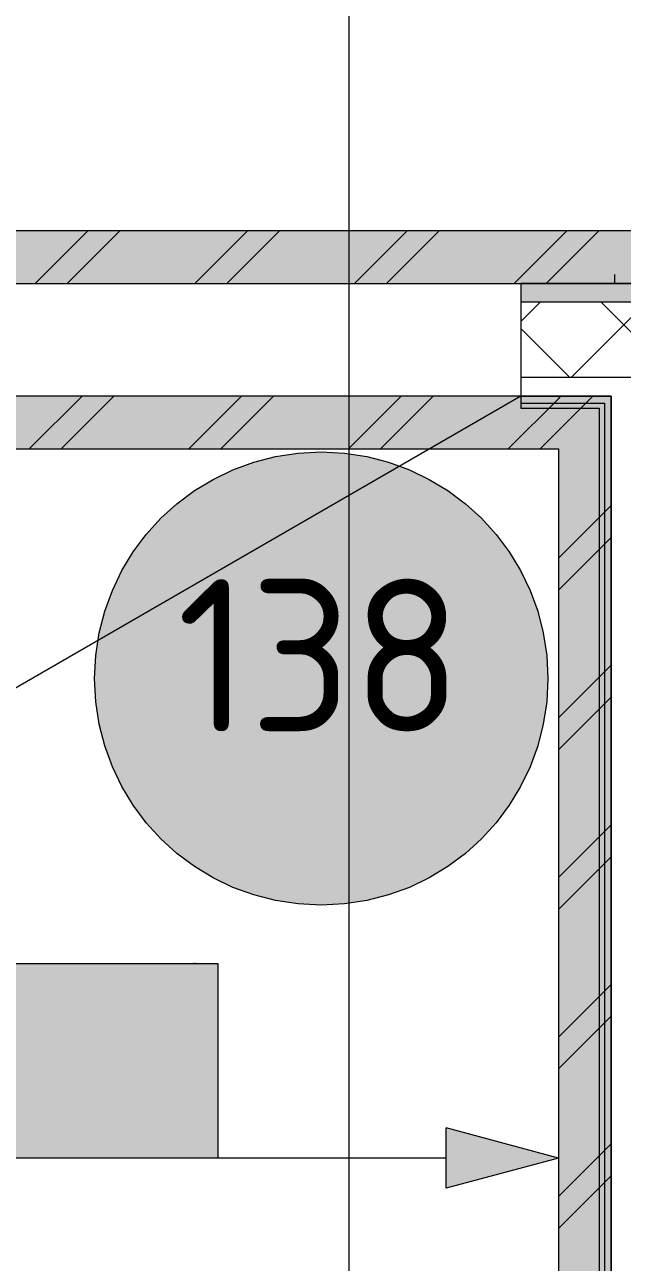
# Model space of a CAD drawing. Header units: millimetres. Extents: x -546 to 1681, y -650 to 1730.
# Drawn here: x 787.86 to 795.8, y 670.03 to 686.48 of the extents above; entities that cross this region are included whole.
import ezdxf

# ---------------------------------------------------------------- set-up
doc = ezdxf.new("R2010")
doc.units = ezdxf.units.MM

msp = doc.modelspace()

# ---------------------------------------------------------------- hatches: boundary and pattern name
at = {"true_color": 0xffffff}
h = msp.add_hatch(color=7, dxfattribs=at)
h.dxf.hatch_style = 2
h.paths.add_polyline_path([(830.807, 683.739), (830.807, 683.039), (778.707, 683.039), (778.707, 683.739)])
h = msp.add_hatch(color=7)
h.dxf.hatch_style = 2
h.paths.add_polyline_path([(794.457, 683.039), (802.582, 683.039), (802.582, 682.789), (794.457, 682.789)])
h = msp.add_hatch(color=7, dxfattribs=at)
h.dxf.hatch_style = 2
h.paths.add_polyline_path([(780.907, 680.839), (780.907, 681.539), (794.957, 681.539), (794.957, 680.839)])
h = msp.add_hatch(color=7, dxfattribs=at)
h.dxf.hatch_style = 2
h.paths.add_polyline_path([(794.957, 680.839), (794.957, 681.539), (795.657, 681.539)])
h = msp.add_hatch(color=7, dxfattribs=at)
h.dxf.hatch_style = 2
h.paths.add_polyline_path([(794.957, 680.839), (795.657, 681.539), (795.657, 680.839)])
h = msp.add_hatch(color=7, dxfattribs=at)
edge = h.paths.add_edge_path()
edge.add_arc((791.803, 677.787), 3.012, 0, 360)
h = msp.add_hatch(color=7, dxfattribs=at)
h.dxf.hatch_style = 2
h.paths.add_polyline_path([(794.957, 680.839), (795.657, 680.839), (795.657, 659.425), (794.957, 659.437)])
h = msp.add_hatch(color=7, dxfattribs=at)
h.dxf.hatch_style = 2
h.paths.add_polyline_path([(784.775, 674.002), (790.431, 674.002), (790.431, 671.414), (784.775, 671.414)])
at = {"true_color": 0x0077b0}
h = msp.add_hatch(color=144, dxfattribs=at)
h.dxf.hatch_style = 2
h.paths.add_polyline_path([(790.026, 673.676), (789.795, 673.444), (789.724, 673.413), (789.648, 673.439), (789.623, 673.515), (789.651, 673.585), (790.046, 673.98), (790.087, 674.01), (790.128, 674.02), (790.204, 673.995), (790.229, 673.918), (790.229, 672.101), (790.204, 672.026), (790.128, 672.002), (790.052, 672.026), (790.026, 672.101)])
h = msp.add_hatch(color=144, dxfattribs=at)
h.dxf.hatch_style = 2
h.paths.add_polyline_path([(789.117, 672.504), (788.31, 672.504), (788.233, 672.53), (788.208, 672.606), (788.233, 672.682), (788.31, 672.708), (789.117, 672.708), (789.193, 672.682), (789.218, 672.606), (789.193, 672.53)])
h = msp.add_hatch(color=144, dxfattribs=at)
h.dxf.hatch_style = 2
h.paths.add_polyline_path([(794.957, 671.414), (793.464, 671.014), (793.464, 671.814)])

# ---------------------------------------------------------------- linework, layer by layer
at = {"color": 7, "lineweight": 0}
for points in [[(792.173, 197.821), (792.173, 730.152)], [(830.807, 683.739), (778.707, 683.739)], [(788.003, 683.039), (788.703, 683.739)], [(788.428, 683.039), (789.128, 683.739)], [(790.125, 683.039), (790.825, 683.739)], [(790.549, 683.039), (791.249, 683.739)], [(792.246, 683.039), (792.946, 683.739)], [(792.67, 683.039), (793.37, 683.739)], [(794.367, 683.039), (795.067, 683.739)], [(794.792, 683.039), (795.492, 683.739)], [(795.698, 683.159), (795.698, 683.039)], [(778.707, 683.039), (831.507, 683.039)], [(802.582, 683.039), (794.457, 683.039)], [(794.457, 683.039), (794.457, 681.38)], [(802.582, 682.789), (794.457, 682.789)], [(802.582, 681.789), (794.457, 681.789)], [(794.957, 681.539), (780.907, 681.539)], [(794.457, 681.539), (786.403, 676.889)], [(787.925, 680.839), (788.625, 681.539)], [(788.349, 680.839), (789.049, 681.539)], [(790.046, 680.839), (790.746, 681.539)], [(790.47, 680.839), (791.17, 681.539)], [(792.167, 680.839), (792.867, 681.539)], [(792.592, 680.839), (793.292, 681.539)], [(794.289, 680.839), (794.957, 681.507)], [(794.457, 681.539), (795.657, 681.539)], [(794.457, 681.449), (795.567, 681.449)], [(794.957, 681.083), (795.413, 681.539)], [(794.957, 681.507), (794.989, 681.539)], [(795.657, 681.539), (794.957, 681.539)], [(795.567, 681.449), (795.567, 658.817)], [(795.657, 681.539), (795.657, 658.575)], [(795.657, 659.425), (795.657, 681.539)], [(794.457, 681.38), (795.498, 681.38)], [(795.498, 681.38), (795.498, 658.928)], [(794.713, 680.839), (794.957, 681.083)], [(780.907, 680.839), (794.957, 680.839)], [(788.791, 677.787), (788.807, 678.095), (788.852, 678.394), (788.927, 678.683), (789.028, 678.959), (789.155, 679.223), (789.305, 679.471), (789.479, 679.703), (789.673, 679.917), (789.887, 680.111), (790.119, 680.285), (790.367, 680.435), (790.631, 680.562), (790.907, 680.663), (791.196, 680.738), (791.495, 680.783), (791.803, 680.799), (792.111, 680.783), (792.41, 680.738), (792.699, 680.663), (792.975, 680.562), (793.239, 680.435), (793.487, 680.285), (793.719, 680.111), (793.933, 679.917), (794.127, 679.703), (794.301, 679.471), (794.452, 679.223), (794.578, 678.959), (794.68, 678.683), (794.754, 678.394), (794.8, 678.095), (794.815, 677.787)], [(794.957, 680.839), (794.957, 659.437)], [(794.957, 679.386), (795.657, 680.086)], [(794.957, 678.962), (795.657, 679.662)], [(794.957, 677.265), (795.657, 677.965)], [(794.815, 677.787), (794.8, 677.479), (794.754, 677.18), (794.68, 676.891), (794.578, 676.615), (794.452, 676.352), (794.301, 676.103), (794.127, 675.871), (793.933, 675.658), (793.719, 675.463), (793.487, 675.29), (793.239, 675.139), (792.975, 675.012), (792.699, 674.911), (792.41, 674.837), (792.111, 674.791), (791.803, 674.776), (791.495, 674.791), (791.196, 674.837), (790.907, 674.911), (790.631, 675.012), (790.367, 675.139), (790.119, 675.29), (789.887, 675.463), (789.673, 675.658), (789.479, 675.871), (789.305, 676.103), (789.155, 676.352), (789.028, 676.615), (788.927, 676.891), (788.852, 677.18), (788.807, 677.479), (788.791, 677.787)], [(794.957, 676.84), (795.657, 677.54)], [(794.957, 675.143), (795.657, 675.843)], [(794.957, 674.719), (795.657, 675.419)], [(794.957, 673.022), (795.657, 673.722)], [(794.957, 672.598), (795.657, 673.298)], [(794.957, 670.901), (795.657, 671.601)], [(794.957, 670.476), (795.657, 671.176)]]:
    msp.add_lwpolyline(points, dxfattribs=at)
at = {"color": 250, "lineweight": 0, "true_color": 0x1d1d1d}
for points in [[(794.457, 682.535), (794.711, 682.789)], [(795.125, 681.789), (796.125, 682.789)], [(796.522, 681.789), (795.522, 682.789)], [(795.108, 681.789), (794.457, 682.44)]]:
    msp.add_lwpolyline(points, dxfattribs=at)
at = {"color": 144, "lineweight": 0, "true_color": 0x0077b0}
for points in [[(784.775, 674.002), (790.431, 674.002)], [(790.431, 674.002), (790.431, 671.414)], [(793.464, 671.014), (793.464, 671.814)], [(794.957, 671.414), (793.464, 671.814)], [(790.431, 671.414), (784.775, 671.414)], [(790.759, 671.414), (790.431, 671.414)], [(793.464, 671.414), (790.759, 671.414)], [(794.957, 671.414), (793.464, 671.014)]]:
    msp.add_lwpolyline(points, dxfattribs=at)

# ---------------------------------------------------------------- texts
at = {"color": 7, "insert": (789.885, 679.108), "char_height": 2.02685, "attachment_point": 1}
msp.add_mtext('{\\fGOSTCommon|b0|i0|c0;138}', dxfattribs=at)

doc.saveas('drawing.dxf')
